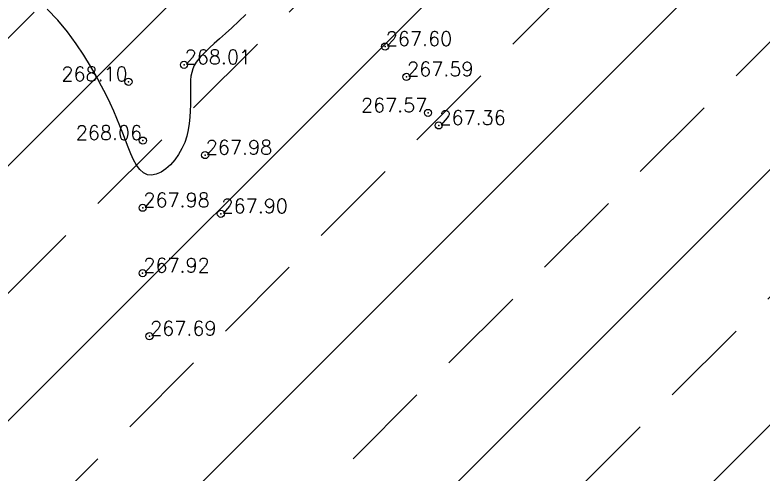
# Model space of a CAD drawing. Header units: millimetres. Extents: x 524954 to 526204, y 9523489 to 9524010.
# Drawn here: x 525182 to 525234.6, y 9523627.9 to 9523660.2 of the extents above; entities that cross this region are included whole.
import ezdxf
from ezdxf.enums import TextEntityAlignment as Align

# ---------------------------------------------------------------- set-up
doc = ezdxf.new("R2010")
doc.units = ezdxf.units.MM
doc.header["$PDMODE"] = 32
doc.header["$PDSIZE"] = 0.5
doc.linetypes.add('ACAD_ISO12W100', pattern=[21, 12, -3, 0, -3, 0, -3])
for name, color, linetype in [('Bord Fleuve', 4, 'ACAD_ISO12W100'), ('CN_02_00', 4, 'Continuous'), ('TopoAlt', 3, 'Continuous'), ('TOPOJIS', 7, 'Continuous')]:
    doc.layers.add(name, color=color, linetype=linetype)
doc.styles.add('Simplex 1.0', font='Simplex.shx', dxfattribs={"width": 0.99, "height": 1})

# ---------------------------------------------------------------- blocks, each defined once
blk = doc.blocks.new('TCPOINT M')
at = {"color": 0}
blk.add_point((0, 0), dxfattribs=at)
at = {"layer": 'TopoAlt', "style": 'Simplex 1.0', "width": 0.99}
blk.add_attdef('ALT', (0.15, 0.15), '', height=1, dxfattribs=at)

msp = doc.modelspace()

# ---------------------------------------------------------------- hatches: boundary and pattern name
at = {"layer": 'Bord Fleuve', "ltscale": 0.5}
h = msp.add_hatch(dxfattribs=at)
h.set_pattern_fill('ANSI33', color=135, scale=2, style=0)
h.paths.add_polyline_path([(525394.875, 9523547.688), (525386.855, 9523539.684), (525374.857, 9523528.592), (525359.402, 9523533.054), (525302.267, 9523541.753), (525253.226, 9523571.678), (525189.199, 9523592.989), (525146.601, 9523610.427), (525134.908, 9523628.389), (525130.258, 9523644.878), (525129.915, 9523646.053), (525134.923, 9523646.805), (525141.4, 9523651.378), (525145.39, 9523652.194), (525150.779, 9523654.113), (525153.673, 9523654.734), (525157.062, 9523656.215), (525170.428, 9523659.554), (525190.68, 9523663.166), (525195.533, 9523671.037), (525214.046, 9523677.393), (525226.978, 9523684.419), (525241.856, 9523699.409), (525259.549, 9523697.749), (525263.742, 9523702.788), (525265.599, 9523705.429), (525271.397, 9523709.575), (525278.663, 9523713.162), (525282.299, 9523718.359), (525286.813, 9523721.853), (525297.974, 9523715.602), (525305.783, 9523711.053), (525316.348, 9523705.233), (525323.457, 9523701.143), (525333.272, 9523695.625), (525364.282, 9523678.524), (525367.141, 9523669.609), (525369.992, 9523664.673), (525374.256, 9523657.439), (525374.878, 9523649.759), (525376.197, 9523640.514), (525378.821, 9523632.503), (525377.801, 9523621.191), (525377.159, 9523606.875), (525382.451, 9523599.216), (525388.758, 9523585.471), (525391.317, 9523567.355), (525392.74, 9523563.589), (525392.123, 9523555.946)])

# ---------------------------------------------------------------- linework, layer by layer
at = {"layer": 'CN_02_00', "elevation": 268, "flags": 128}
msp.add_lwpolyline([(525198.256, 9523660.236), (525197.748, 9523659.762), (525197.262, 9523659.31), (525196.807, 9523658.894), (525196.393, 9523658.52), (525196.021, 9523658.187), (525195.69, 9523657.887), (525195.399, 9523657.614), (525195.148, 9523657.36), (525194.934, 9523657.119), (525194.758, 9523656.884), (525194.617, 9523656.649), (525194.512, 9523656.406), (525194.437, 9523656.153), (525194.387, 9523655.888), (525194.358, 9523655.607), (525194.344, 9523655.308), (525194.342, 9523654.988), (525194.345, 9523654.644), (525194.349, 9523654.275), (525194.349, 9523653.879), (525194.339, 9523653.46), (525194.314, 9523653.024), (525194.267, 9523652.577), (525194.194, 9523652.125), (525194.088, 9523651.675), (525193.944, 9523651.231), (525193.755, 9523650.8), (525193.519, 9523650.388), (525193.244, 9523650.007), (525192.938, 9523649.666), (525192.613, 9523649.378), (525192.279, 9523649.152), (525191.944, 9523649.001), (525191.62, 9523648.934), (525191.316, 9523648.964), (525191.04, 9523649.097), (525190.791, 9523649.324), (525190.562, 9523649.631), (525190.35, 9523650.005), (525190.151, 9523650.431), (525189.96, 9523650.898), (525189.771, 9523651.39), (525189.582, 9523651.896), (525189.387, 9523652.403), (525189.179, 9523652.918), (525188.953, 9523653.447), (525188.701, 9523653.999), (525188.418, 9523654.582), (525188.096, 9523655.203), (525187.73, 9523655.87), (525187.312, 9523656.592), (525186.837, 9523657.37), (525186.3, 9523658.186), (525185.696, 9523659.015), (525185.02, 9523659.832), (525184.269, 9523660.613)], dxfattribs=at)

# ---------------------------------------------------------------- block references
at = {"layer": 'TOPOJIS'}
ref = msp.add_blockref('TCPOINT M', (525208.049, 9523657.982, 267.6), dxfattribs=at)
ref.add_attrib('ALT', '267.60', (525208.099, 9523658.032, 267.6), dxfattribs={"layer": 'TopoAlt', "height": 1, "style": 'Simplex 1.0', "width": 0.99})
ref = msp.add_blockref('TCPOINT M', (525193.896, 9523656.698, 268.01), dxfattribs=at)
ref.add_attrib('ALT', '268.01', (525193.946, 9523656.748, 268.01), dxfattribs={"layer": 'TopoAlt', "height": 1, "style": 'Simplex 1.0', "width": 0.99})
ref = msp.add_blockref('TCPOINT M', (525209.546, 9523655.849, 267.59), dxfattribs=at)
ref.add_attrib('ALT', '267.59', (525209.596, 9523655.899, 267.59), dxfattribs={"layer": 'TopoAlt', "height": 1, "style": 'Simplex 1.0', "width": 0.99})
ref = msp.add_blockref('TCPOINT M', (525189.987, 9523655.503, 268.1), dxfattribs=at)
ref.add_attrib('ALT', '268.10', dxfattribs={"layer": 'TopoAlt', "height": 1, "style": 'Simplex 1.0', "width": 0.99}).set_placement((525189.937, 9523655.553, 268.1), align=Align.RIGHT)
ref = msp.add_blockref('TCPOINT M', (525211.067, 9523653.311, 267.57), dxfattribs=at)
ref.add_attrib('ALT', '267.57', dxfattribs={"layer": 'TopoAlt', "height": 1, "style": 'Simplex 1.0', "width": 0.99}).set_placement((525211.017, 9523653.361, 267.57), align=Align.RIGHT)
ref = msp.add_blockref('TCPOINT M', (525211.819, 9523652.433, 267.36), dxfattribs=at)
ref.add_attrib('ALT', '267.36', (525211.869, 9523652.483, 267.36), dxfattribs={"layer": 'TopoAlt', "height": 1, "style": 'Simplex 1.0', "width": 0.99})
ref = msp.add_blockref('TCPOINT M', (525191, 9523651.366, 268.06), dxfattribs=at)
ref.add_attrib('ALT', '268.06', dxfattribs={"layer": 'TopoAlt', "height": 1, "style": 'Simplex 1.0', "width": 0.99}).set_placement((525190.95, 9523651.416, 268.06), align=Align.RIGHT)
ref = msp.add_blockref('TCPOINT M', (525195.383, 9523650.344, 267.98), dxfattribs=at)
ref.add_attrib('ALT', '267.98', (525195.433, 9523650.394, 267.98), dxfattribs={"layer": 'TopoAlt', "height": 1, "style": 'Simplex 1.0', "width": 0.99})
ref = msp.add_blockref('TCPOINT M', (525190.989, 9523646.637, 267.98), dxfattribs=at)
ref.add_attrib('ALT', '267.98', (525191.039, 9523646.687, 267.98), dxfattribs={"layer": 'TopoAlt', "height": 1, "style": 'Simplex 1.0', "width": 0.99})
ref = msp.add_blockref('TCPOINT M', (525196.49, 9523646.212, 267.9), dxfattribs=at)
ref.add_attrib('ALT', '267.90', (525196.54, 9523646.262, 267.9), dxfattribs={"layer": 'TopoAlt', "height": 1, "style": 'Simplex 1.0', "width": 0.99})
ref = msp.add_blockref('TCPOINT M', (525190.986, 9523642.035, 267.92), dxfattribs=at)
ref.add_attrib('ALT', '267.92', (525191.036, 9523642.085, 267.92), dxfattribs={"layer": 'TopoAlt', "height": 1, "style": 'Simplex 1.0', "width": 0.99})
ref = msp.add_blockref('TCPOINT M', (525191.466, 9523637.597, 267.69), dxfattribs=at)
ref.add_attrib('ALT', '267.69', (525191.516, 9523637.647, 267.69), dxfattribs={"layer": 'TopoAlt', "height": 1, "style": 'Simplex 1.0', "width": 0.99})

doc.saveas('drawing.dxf')
